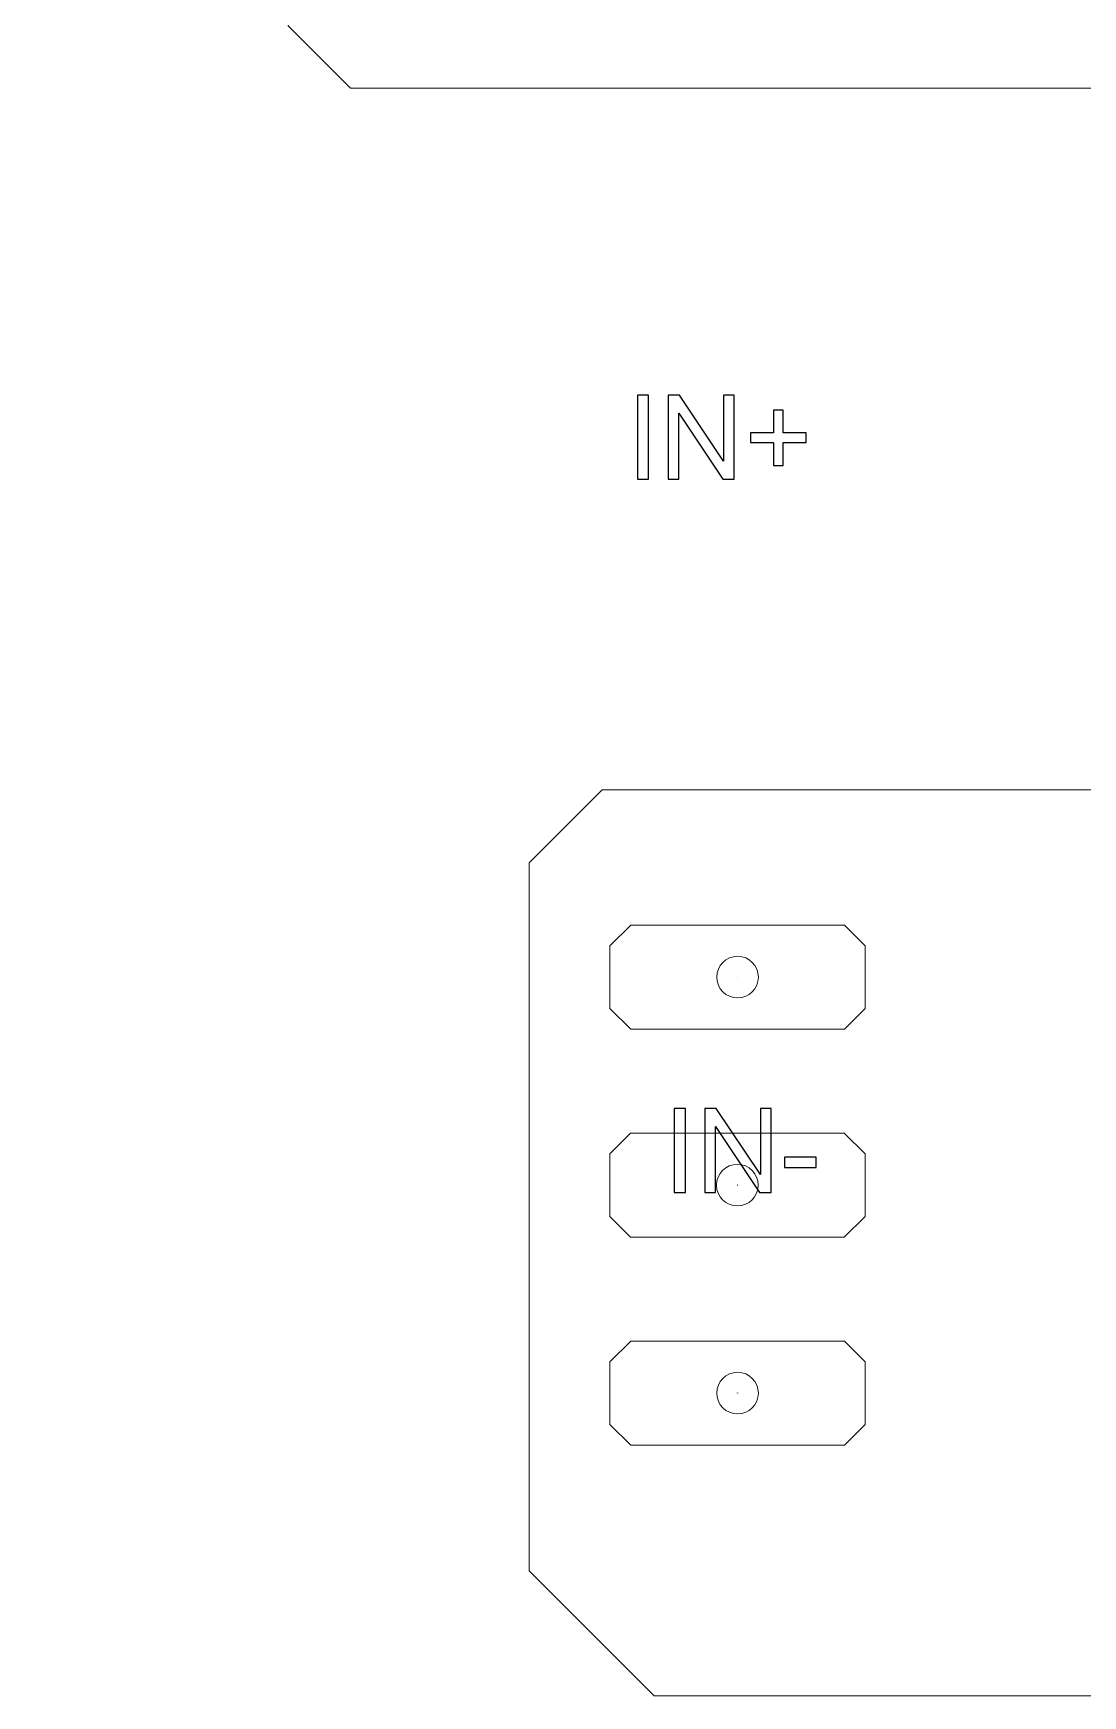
# Model space of a CAD drawing. Header units: millimetres. Extents: x -145 to 148, y -255 to 152.
# Drawn here: x 15.05 to 40.28, y -25.44 to 14.52 of the extents above; entities that cross this region are included whole.
import ezdxf

# ---------------------------------------------------------------- set-up
doc = ezdxf.new("R2010")
doc.units = ezdxf.units.MM
doc.header["$MEASUREMENT"] = 0
doc.layers.add('Layer 1', color=7, linetype='Continuous')

msp = doc.modelspace()

# ---------------------------------------------------------------- linework, layer by layer
at = {"layer": 'Layer 1', "lineweight": 9}
for centre in [(31.9824, -8.1691), (31.9775, -13.1692), (31.9825, -18.1675)]:
    msp.add_ellipse(centre, major_axis=(0, 0.5), ratio=1, dxfattribs=at)
for points, knots in [([(21.2203, 28.6584), (21.2203, 28.6584), (20.0655, 29.3251), (20.0655, 29.3251), (19.671, 29.184), (19.2458, 29.1072), (18.8028, 29.1072), (16.7317, 29.1072), (15.0528, 30.7861), (15.0528, 32.8572), (15.0528, 34.4854), (16.0905, 35.8711), (17.5404, 36.3894), (17.5404, 36.3894), (17.5404, 37.3814), (17.5404, 37.3814), (17.5404, 37.3814), (15.794, 39.1278), (15.794, 39.1278), (15.794, 39.1278), (15.794, 49.2486), (15.794, 49.2486), (15.794, 49.2486), (17.5304, 50.985), (17.5304, 50.985), (17.5304, 50.985), (135.1163, 50.985), (135.1163, 50.985), (135.6024, 52.4924), (137.0168, 53.583), (138.686, 53.583), (140.7571, 53.583), (142.436, 51.9041), (142.436, 49.833), (142.436, 48.2997), (141.5157, 46.9813), (140.1975, 46.4001), (140.1975, 46.4001), (140.1975, 12.5718), (140.1975, 12.5718), (141.5218, 11.9932), (142.4475, 10.6716), (142.4475, 9.1339), (142.4475, 7.5962), (141.5218, 6.2746), (140.1975, 5.696), (140.1975, 5.696), (140.1975, -20.0954), (140.1975, -20.0954), (140.1975, -20.0954), (134.8523, -25.4406), (134.8523, -25.4406), (134.8523, -25.4406), (29.9739, -25.4406), (29.9739, -25.4406), (29.9739, -25.4406), (26.9739, -22.4406), (26.9739, -22.4406), (26.9739, -22.4406), (26.9739, -5.4211), (26.9739, -5.4211), (26.9739, -5.4211), (28.7239, -3.6711), (28.7239, -3.6711), (28.7239, -3.6711), (40.8277, -3.6711), (40.8277, -3.6711), (40.8277, -3.6711), (42.3547, -2.144), (42.3547, -2.144), (42.3547, -2.144), (42.4719, 11.2024), (42.4719, 11.2024), (42.4719, 11.2024), (40.4808, 13.1935), (40.4808, 13.1935), (40.4808, 13.1935), (22.6803, 13.1935), (22.6803, 13.1935), (22.6803, 13.1935), (21.1803, 14.6935), (21.1803, 14.6935), (21.1803, 14.6935), (21.1803, 28.6815), (21.1803, 28.6815)], [0, 0, 0, 0, 0.0357143, 0.0357143, 0.0357143, 0.0714286, 0.0714286, 0.0714286, 0.1071429, 0.1071429, 0.1071429, 0.1428571, 0.1428571, 0.1428571, 0.1785714, 0.1785714, 0.1785714, 0.2142857, 0.2142857, 0.2142857, 0.25, 0.25, 0.25, 0.2857143, 0.2857143, 0.2857143, 0.3214286, 0.3214286, 0.3214286, 0.3571429, 0.3571429, 0.3571429, 0.3928571, 0.3928571, 0.3928571, 0.4285714, 0.4285714, 0.4285714, 0.4642857, 0.4642857, 0.4642857, 0.5, 0.5, 0.5, 0.5357143, 0.5357143, 0.5357143, 0.5714286, 0.5714286, 0.5714286, 0.6071429, 0.6071429, 0.6071429, 0.6428571, 0.6428571, 0.6428571, 0.6785714, 0.6785714, 0.6785714, 0.7142857, 0.7142857, 0.7142857, 0.75, 0.75, 0.75, 0.7857143, 0.7857143, 0.7857143, 0.8214286, 0.8214286, 0.8214286, 0.8571429, 0.8571429, 0.8571429, 0.8928571, 0.8928571, 0.8928571, 0.9285714, 0.9285714, 0.9285714, 0.9642857, 0.9642857, 0.9642857, 1, 1, 1, 1]), ([(29.5747, 3.7968), (29.5747, 3.7968), (29.5747, 5.8175), (29.5747, 5.8175), (29.5747, 5.8175), (29.8428, 5.8175), (29.8428, 5.8175), (29.8428, 5.8175), (29.8428, 3.7968), (29.8428, 3.7968), (29.8428, 3.7968), (29.5747, 3.7968), (29.5747, 3.7968)], [0, 0, 0, 0, 0.25, 0.25, 0.25, 0.5, 0.5, 0.5, 0.75, 0.75, 0.75, 1, 1, 1, 1]), ([(30.3108, 3.7968), (30.3108, 3.7968), (30.3108, 5.8175), (30.3108, 5.8175), (30.3108, 5.8175), (30.5855, 5.8175), (30.5855, 5.8175), (30.5855, 5.8175), (31.6457, 4.2314), (31.6457, 4.2314), (31.6457, 4.2314), (31.6457, 5.8175), (31.6457, 5.8175), (31.6457, 5.8175), (31.9025, 5.8175), (31.9025, 5.8175), (31.9025, 5.8175), (31.9025, 3.7968), (31.9025, 3.7968), (31.9025, 3.7968), (31.6278, 3.7968), (31.6278, 3.7968), (31.6278, 3.7968), (30.5676, 5.3829), (30.5676, 5.3829), (30.5676, 5.3829), (30.5676, 3.7968), (30.5676, 3.7968), (30.5676, 3.7968), (30.3108, 3.7968), (30.3108, 3.7968)], [0, 0, 0, 0, 0.1, 0.1, 0.1, 0.2, 0.2, 0.2, 0.3, 0.3, 0.3, 0.4, 0.4, 0.4, 0.5, 0.5, 0.5, 0.6, 0.6, 0.6, 0.7, 0.7, 0.7, 0.8, 0.8, 0.8, 0.9, 0.9, 0.9, 1, 1, 1, 1]), ([(32.8428, 4.1242), (32.8428, 4.1242), (32.8428, 4.6773), (32.8428, 4.6773), (32.8428, 4.6773), (32.2924, 4.6773), (32.2924, 4.6773), (32.2924, 4.6773), (32.2924, 4.9087), (32.2924, 4.9087), (32.2924, 4.9087), (32.8428, 4.9087), (32.8428, 4.9087), (32.8428, 4.9087), (32.8428, 5.4591), (32.8428, 5.4591), (32.8428, 5.4591), (33.077, 5.4591), (33.077, 5.4591), (33.077, 5.4591), (33.077, 4.9087), (33.077, 4.9087), (33.077, 4.9087), (33.6273, 4.9087), (33.6273, 4.9087), (33.6273, 4.9087), (33.6273, 4.6773), (33.6273, 4.6773), (33.6273, 4.6773), (33.077, 4.6773), (33.077, 4.6773), (33.077, 4.6773), (33.077, 4.1242), (33.077, 4.1242), (33.077, 4.1242), (32.8428, 4.1242), (32.8428, 4.1242)], [0, 0, 0, 0, 0.0833333, 0.0833333, 0.0833333, 0.1666667, 0.1666667, 0.1666667, 0.25, 0.25, 0.25, 0.3333333, 0.3333333, 0.3333333, 0.4166667, 0.4166667, 0.4166667, 0.5, 0.5, 0.5, 0.5833333, 0.5833333, 0.5833333, 0.6666667, 0.6666667, 0.6666667, 0.75, 0.75, 0.75, 0.8333333, 0.8333333, 0.8333333, 0.9166667, 0.9166667, 0.9166667, 1, 1, 1, 1]), ([(29.4141, -6.9209), (29.4141, -6.9209), (34.5505, -6.9209), (34.5505, -6.9209), (34.5505, -6.9209), (35.0505, -7.4209), (35.0505, -7.4209), (35.0505, -7.4209), (35.0505, -8.9209), (35.0505, -8.9209), (35.0505, -8.9209), (34.5505, -9.4209), (34.5505, -9.4209), (34.5505, -9.4209), (29.4141, -9.4209), (29.4141, -9.4209), (29.4141, -9.4209), (28.9141, -8.9209), (28.9141, -8.9209), (28.9141, -8.9209), (28.9141, -7.4209), (28.9141, -7.4209), (28.9141, -7.4209), (29.4141, -6.9209), (29.4141, -6.9209)], [0, 0, 0, 0, 0.125, 0.125, 0.125, 0.25, 0.25, 0.25, 0.375, 0.375, 0.375, 0.5, 0.5, 0.5, 0.625, 0.625, 0.625, 0.75, 0.75, 0.75, 0.875, 0.875, 0.875, 1, 1, 1, 1]), ([(30.4601, -13.3482), (30.4601, -13.3482), (30.4601, -11.3275), (30.4601, -11.3275), (30.4601, -11.3275), (30.7282, -11.3275), (30.7282, -11.3275), (30.7282, -11.3275), (30.7282, -13.3482), (30.7282, -13.3482), (30.7282, -13.3482), (30.4601, -13.3482), (30.4601, -13.3482)], [0, 0, 0, 0, 0.25, 0.25, 0.25, 0.5, 0.5, 0.5, 0.75, 0.75, 0.75, 1, 1, 1, 1]), ([(31.1962, -13.3482), (31.1962, -13.3482), (31.1962, -11.3275), (31.1962, -11.3275), (31.1962, -11.3275), (31.4709, -11.3275), (31.4709, -11.3275), (31.4709, -11.3275), (32.5311, -12.9136), (32.5311, -12.9136), (32.5311, -12.9136), (32.5311, -11.3275), (32.5311, -11.3275), (32.5311, -11.3275), (32.7879, -11.3275), (32.7879, -11.3275), (32.7879, -11.3275), (32.7879, -13.3482), (32.7879, -13.3482), (32.7879, -13.3482), (32.5132, -13.3482), (32.5132, -13.3482), (32.5132, -13.3482), (31.453, -11.7621), (31.453, -11.7621), (31.453, -11.7621), (31.453, -13.3482), (31.453, -13.3482), (31.453, -13.3482), (31.1962, -13.3482), (31.1962, -13.3482)], [0, 0, 0, 0, 0.1, 0.1, 0.1, 0.2, 0.2, 0.2, 0.3, 0.3, 0.3, 0.4, 0.4, 0.4, 0.5, 0.5, 0.5, 0.6, 0.6, 0.6, 0.7, 0.7, 0.7, 0.8, 0.8, 0.8, 0.9, 0.9, 0.9, 1, 1, 1, 1]), ([(29.4093, -11.9192), (29.4093, -11.9192), (34.5457, -11.9192), (34.5457, -11.9192), (34.5457, -11.9192), (35.0457, -12.4192), (35.0457, -12.4192), (35.0457, -12.4192), (35.0457, -13.9192), (35.0457, -13.9192), (35.0457, -13.9192), (34.5457, -14.4192), (34.5457, -14.4192), (34.5457, -14.4192), (29.4093, -14.4192), (29.4093, -14.4192), (29.4093, -14.4192), (28.9093, -13.9192), (28.9093, -13.9192), (28.9093, -13.9192), (28.9093, -12.4192), (28.9093, -12.4192), (28.9093, -12.4192), (29.4093, -11.9192), (29.4093, -11.9192)], [0, 0, 0, 0, 0.125, 0.125, 0.125, 0.25, 0.25, 0.25, 0.375, 0.375, 0.375, 0.5, 0.5, 0.5, 0.625, 0.625, 0.625, 0.75, 0.75, 0.75, 0.875, 0.875, 0.875, 1, 1, 1, 1]), ([(33.1073, -12.7414), (33.1073, -12.7414), (33.1073, -12.4931), (33.1073, -12.4931), (33.1073, -12.4931), (33.8749, -12.4931), (33.8749, -12.4931), (33.8749, -12.4931), (33.8749, -12.7414), (33.8749, -12.7414), (33.8749, -12.7414), (33.1073, -12.7414), (33.1073, -12.7414)], [0, 0, 0, 0, 0.25, 0.25, 0.25, 0.5, 0.5, 0.5, 0.75, 0.75, 0.75, 1, 1, 1, 1]), ([(29.4143, -16.9175), (29.4143, -16.9175), (34.5507, -16.9175), (34.5507, -16.9175), (34.5507, -16.9175), (35.0507, -17.4175), (35.0507, -17.4175), (35.0507, -17.4175), (35.0507, -18.9175), (35.0507, -18.9175), (35.0507, -18.9175), (34.5507, -19.4175), (34.5507, -19.4175), (34.5507, -19.4175), (29.4143, -19.4175), (29.4143, -19.4175), (29.4143, -19.4175), (28.9143, -18.9175), (28.9143, -18.9175), (28.9143, -18.9175), (28.9143, -17.4175), (28.9143, -17.4175), (28.9143, -17.4175), (29.4143, -16.9175), (29.4143, -16.9175)], [0, 0, 0, 0, 0.125, 0.125, 0.125, 0.25, 0.25, 0.25, 0.375, 0.375, 0.375, 0.5, 0.5, 0.5, 0.625, 0.625, 0.625, 0.75, 0.75, 0.75, 0.875, 0.875, 0.875, 1, 1, 1, 1])]:
    msp.add_open_spline(points, degree=3, knots=knots, dxfattribs=at)
at = {"layer": 'Layer 1', "color": 4}
for points, knots in [([(29.5747, 3.7968), (29.5747, 3.7968), (29.5747, 5.8175), (29.5747, 5.8175), (29.5747, 5.8175), (29.8428, 5.8175), (29.8428, 5.8175), (29.8428, 5.8175), (29.8428, 3.7968), (29.8428, 3.7968), (29.8428, 3.7968), (29.5747, 3.7968), (29.5747, 3.7968)], [0, 0, 0, 0, 0.25, 0.25, 0.25, 0.5, 0.5, 0.5, 0.75, 0.75, 0.75, 1, 1, 1, 1]), ([(30.3108, 3.7968), (30.3108, 3.7968), (30.3108, 5.8175), (30.3108, 5.8175), (30.3108, 5.8175), (30.5855, 5.8175), (30.5855, 5.8175), (30.5855, 5.8175), (31.6457, 4.2314), (31.6457, 4.2314), (31.6457, 4.2314), (31.6457, 5.8175), (31.6457, 5.8175), (31.6457, 5.8175), (31.9025, 5.8175), (31.9025, 5.8175), (31.9025, 5.8175), (31.9025, 3.7968), (31.9025, 3.7968), (31.9025, 3.7968), (31.6278, 3.7968), (31.6278, 3.7968), (31.6278, 3.7968), (30.5676, 5.3829), (30.5676, 5.3829), (30.5676, 5.3829), (30.5676, 3.7968), (30.5676, 3.7968), (30.5676, 3.7968), (30.3108, 3.7968), (30.3108, 3.7968)], [0, 0, 0, 0, 0.1, 0.1, 0.1, 0.2, 0.2, 0.2, 0.3, 0.3, 0.3, 0.4, 0.4, 0.4, 0.5, 0.5, 0.5, 0.6, 0.6, 0.6, 0.7, 0.7, 0.7, 0.8, 0.8, 0.8, 0.9, 0.9, 0.9, 1, 1, 1, 1]), ([(32.8428, 4.1242), (32.8428, 4.1242), (32.8428, 4.6773), (32.8428, 4.6773), (32.8428, 4.6773), (32.2924, 4.6773), (32.2924, 4.6773), (32.2924, 4.6773), (32.2924, 4.9087), (32.2924, 4.9087), (32.2924, 4.9087), (32.8428, 4.9087), (32.8428, 4.9087), (32.8428, 4.9087), (32.8428, 5.4591), (32.8428, 5.4591), (32.8428, 5.4591), (33.077, 5.4591), (33.077, 5.4591), (33.077, 5.4591), (33.077, 4.9087), (33.077, 4.9087), (33.077, 4.9087), (33.6273, 4.9087), (33.6273, 4.9087), (33.6273, 4.9087), (33.6273, 4.6773), (33.6273, 4.6773), (33.6273, 4.6773), (33.077, 4.6773), (33.077, 4.6773), (33.077, 4.6773), (33.077, 4.1242), (33.077, 4.1242), (33.077, 4.1242), (32.8428, 4.1242), (32.8428, 4.1242)], [0, 0, 0, 0, 0.0833333, 0.0833333, 0.0833333, 0.1666667, 0.1666667, 0.1666667, 0.25, 0.25, 0.25, 0.3333333, 0.3333333, 0.3333333, 0.4166667, 0.4166667, 0.4166667, 0.5, 0.5, 0.5, 0.5833333, 0.5833333, 0.5833333, 0.6666667, 0.6666667, 0.6666667, 0.75, 0.75, 0.75, 0.8333333, 0.8333333, 0.8333333, 0.9166667, 0.9166667, 0.9166667, 1, 1, 1, 1]), ([(30.4601, -13.3482), (30.4601, -13.3482), (30.4601, -11.3275), (30.4601, -11.3275), (30.4601, -11.3275), (30.7282, -11.3275), (30.7282, -11.3275), (30.7282, -11.3275), (30.7282, -13.3482), (30.7282, -13.3482), (30.7282, -13.3482), (30.4601, -13.3482), (30.4601, -13.3482)], [0, 0, 0, 0, 0.25, 0.25, 0.25, 0.5, 0.5, 0.5, 0.75, 0.75, 0.75, 1, 1, 1, 1]), ([(31.1962, -13.3482), (31.1962, -13.3482), (31.1962, -11.3275), (31.1962, -11.3275), (31.1962, -11.3275), (31.4709, -11.3275), (31.4709, -11.3275), (31.4709, -11.3275), (32.5311, -12.9136), (32.5311, -12.9136), (32.5311, -12.9136), (32.5311, -11.3275), (32.5311, -11.3275), (32.5311, -11.3275), (32.7879, -11.3275), (32.7879, -11.3275), (32.7879, -11.3275), (32.7879, -13.3482), (32.7879, -13.3482), (32.7879, -13.3482), (32.5132, -13.3482), (32.5132, -13.3482), (32.5132, -13.3482), (31.453, -11.7621), (31.453, -11.7621), (31.453, -11.7621), (31.453, -13.3482), (31.453, -13.3482), (31.453, -13.3482), (31.1962, -13.3482), (31.1962, -13.3482)], [0, 0, 0, 0, 0.1, 0.1, 0.1, 0.2, 0.2, 0.2, 0.3, 0.3, 0.3, 0.4, 0.4, 0.4, 0.5, 0.5, 0.5, 0.6, 0.6, 0.6, 0.7, 0.7, 0.7, 0.8, 0.8, 0.8, 0.9, 0.9, 0.9, 1, 1, 1, 1]), ([(33.1073, -12.7414), (33.1073, -12.7414), (33.1073, -12.4931), (33.1073, -12.4931), (33.1073, -12.4931), (33.8749, -12.4931), (33.8749, -12.4931), (33.8749, -12.4931), (33.8749, -12.7414), (33.8749, -12.7414), (33.8749, -12.7414), (33.1073, -12.7414), (33.1073, -12.7414)], [0, 0, 0, 0, 0.25, 0.25, 0.25, 0.5, 0.5, 0.5, 0.75, 0.75, 0.75, 1, 1, 1, 1])]:
    msp.add_open_spline(points, degree=3, knots=knots, dxfattribs=at)
at = {"layer": 'Layer 1', "color": 1}
for points in [[(31.9806, -8.1709), (31.9806, -8.1709), (31.9806, -8.1674), (31.9806, -8.1674), (31.9806, -8.1674), (31.9841, -8.1674), (31.9841, -8.1674), (31.9841, -8.1674), (31.9841, -8.1709), (31.9841, -8.1709), (31.9841, -8.1709), (31.9806, -8.1709), (31.9806, -8.1709)], [(31.9758, -13.1692), (31.9758, -13.1692), (31.9758, -13.1657), (31.9758, -13.1657), (31.9758, -13.1657), (31.9793, -13.1657), (31.9793, -13.1657), (31.9793, -13.1657), (31.9793, -13.1692), (31.9793, -13.1692), (31.9793, -13.1692), (31.9758, -13.1692), (31.9758, -13.1692)], [(31.9808, -18.1675), (31.9808, -18.1675), (31.9808, -18.164), (31.9808, -18.164), (31.9808, -18.164), (31.9843, -18.164), (31.9843, -18.164), (31.9843, -18.164), (31.9843, -18.1675), (31.9843, -18.1675), (31.9843, -18.1675), (31.9808, -18.1675), (31.9808, -18.1675)]]:
    msp.add_open_spline(points, degree=3, knots=[0, 0, 0, 0, 0.25, 0.25, 0.25, 0.5, 0.5, 0.5, 0.75, 0.75, 0.75, 1, 1, 1, 1], dxfattribs=at)
at = {"layer": 'Layer 1', "color": 1, "lineweight": 9}
for points in [[(31.9806, -8.1709), (31.9806, -8.1709), (31.9806, -8.1674), (31.9806, -8.1674), (31.9806, -8.1674), (31.9841, -8.1674), (31.9841, -8.1674), (31.9841, -8.1674), (31.9841, -8.1709), (31.9841, -8.1709), (31.9841, -8.1709), (31.9806, -8.1709), (31.9806, -8.1709)], [(31.9758, -13.1692), (31.9758, -13.1692), (31.9758, -13.1657), (31.9758, -13.1657), (31.9758, -13.1657), (31.9793, -13.1657), (31.9793, -13.1657), (31.9793, -13.1657), (31.9793, -13.1692), (31.9793, -13.1692), (31.9793, -13.1692), (31.9758, -13.1692), (31.9758, -13.1692)], [(31.9808, -18.1675), (31.9808, -18.1675), (31.9808, -18.164), (31.9808, -18.164), (31.9808, -18.164), (31.9843, -18.164), (31.9843, -18.164), (31.9843, -18.164), (31.9843, -18.1675), (31.9843, -18.1675), (31.9843, -18.1675), (31.9808, -18.1675), (31.9808, -18.1675)]]:
    msp.add_open_spline(points, degree=3, knots=[0, 0, 0, 0, 0.25, 0.25, 0.25, 0.5, 0.5, 0.5, 0.75, 0.75, 0.75, 1, 1, 1, 1], dxfattribs=at)

doc.saveas('drawing.dxf')
